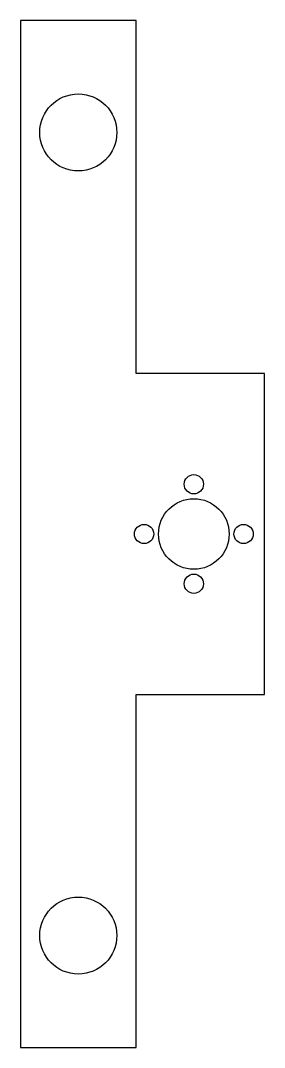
# Model space of a CAD drawing. Header units: millimetres. Extents: x -2 to 36, y -128 to 32.
import ezdxf

# ---------------------------------------------------------------- set-up
doc = ezdxf.new("R2010")
doc.units = ezdxf.units.MM

msp = doc.modelspace()

# ---------------------------------------------------------------- linework, layer by layer
msp.add_lwpolyline([(36.15, -22.75), (16.15, -22.75), (16.15, 32.25), (-1.85, 32.25), (-1.85, -127.75), (16.15, -127.75), (16.15, -72.75), (36.15, -72.75)], close=True)
for centre, radius in [((7.15, 14.81), 6), ((25.15, -40), 1.5), ((25.15, -47.75), 5.5), ((17.4, -47.75), 1.5), ((32.9, -47.75), 1.5), ((25.15, -55.5), 1.5), ((7.15, -110.31), 6)]:
    msp.add_circle(centre, radius)

doc.saveas('drawing.dxf')
